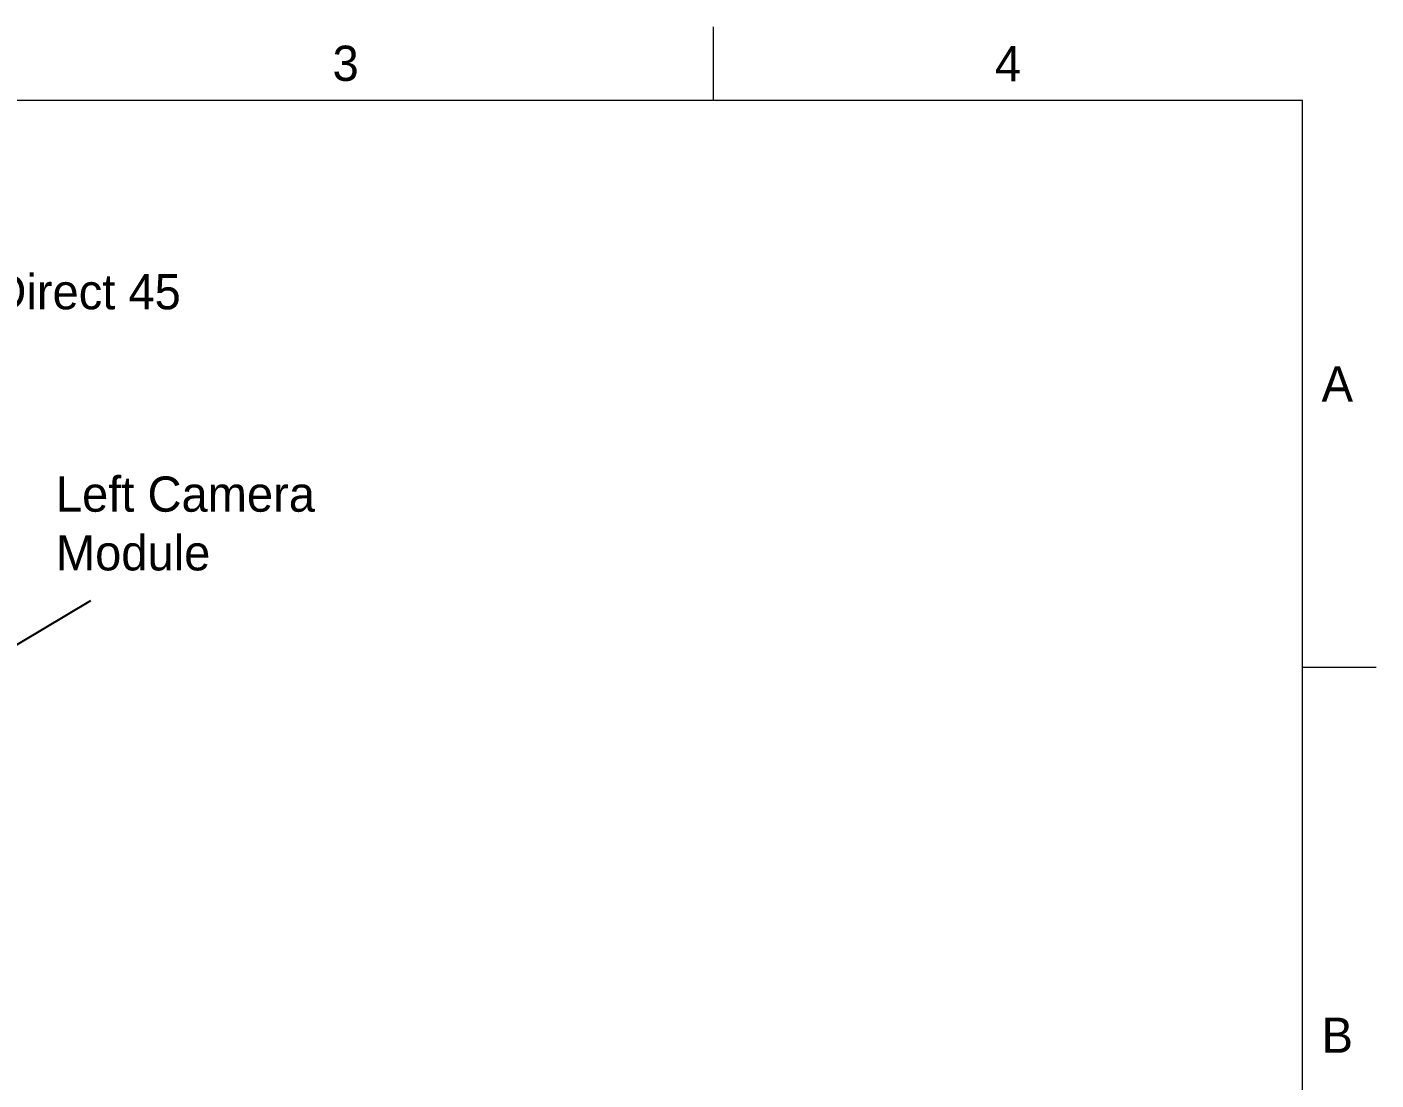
# Model space of a CAD drawing. Header units: millimetres. Extents: x 15 to 205, y 5 to 292.
# Drawn here: x 113.4 to 205, y 220.5 to 292 of the extents above; entities that cross this region are included whole.
import ezdxf

# ---------------------------------------------------------------- set-up
doc = ezdxf.new("R2010")
doc.units = ezdxf.units.MM
doc.layers.add('Annotations', color=7, linetype='Continuous')
doc.layers.add('Border', color=7, linetype='Continuous')
doc.styles.add('Shapr0', font='txt', dxfattribs={"height": 2.3925})
doc.dimstyles.new('ISO-25', dxfattribs={"dimtxt": 2.5, "dimasz": 2.5, "dimexe": 1.25, "dimexo": 0.625, "dimtad": 1, "dimtxsty": 'Standard', "dimcen": 2.5, "dimadec": 0, "dimazin": 0, "dimtfac": 1, "dimtmove": 0, "dimatfit": 3, "dimfxl": 1, "dimarcsym": 0})

msp = doc.modelspace()

# ---------------------------------------------------------------- linework, layer by layer
at = {"layer": 'Border', "linetype": 'Continuous', "lineweight": 15}
for p, q in [((160, 287), (160, 292)), ((200, 287), (20, 287)), ((200, 10), (200, 287)), ((200, 248.5), (205, 248.5))]:
    msp.add_line(p, q, dxfattribs=at)

# ---------------------------------------------------------------- texts
at = {"layer": 'Annotations', "linetype": 'Continuous', "lineweight": 15, "char_height": 1.79438, "width": 84.66672, "attachment_point": 4}
for s, insert in [('{\\fSF-Mono-Regular-Extended.ttf|b0|i0|c0|p0;\\H1.333333x;T-USB Direct 45}', (100.512, 273.998)), ('{\\fSF-Mono-Regular-Extended.ttf|b0|i0|c0|p0;\\H1.333333x;Left Camera \\PModule}', (115.314, 258.253))]:
    msp.add_mtext(s, dxfattribs=dict(at, insert=insert))
at = {"layer": 'Border', "linetype": 'Continuous', "lineweight": 15, "char_height": 2.393, "width": 2.3925, "style": 'Shapr0'}
for s, insert, attachment_point in [('3', (135, 288.304), 8), ('4', (180, 288.304), 8), ('A', (201.304, 267.75), 4), ('B', (201.304, 223.5), 4)]:
    msp.add_mtext(s, dxfattribs=dict(at, insert=insert, attachment_point=attachment_point))

# ---------------------------------------------------------------- leaders
at = {"layer": 'Annotations', "linetype": 'Continuous', "lineweight": 15}
msp.add_leader([(102.076, 243.743), (117.691, 253.044)], dimstyle='ISO-25', dxfattribs=at)

doc.saveas('drawing.dxf')
